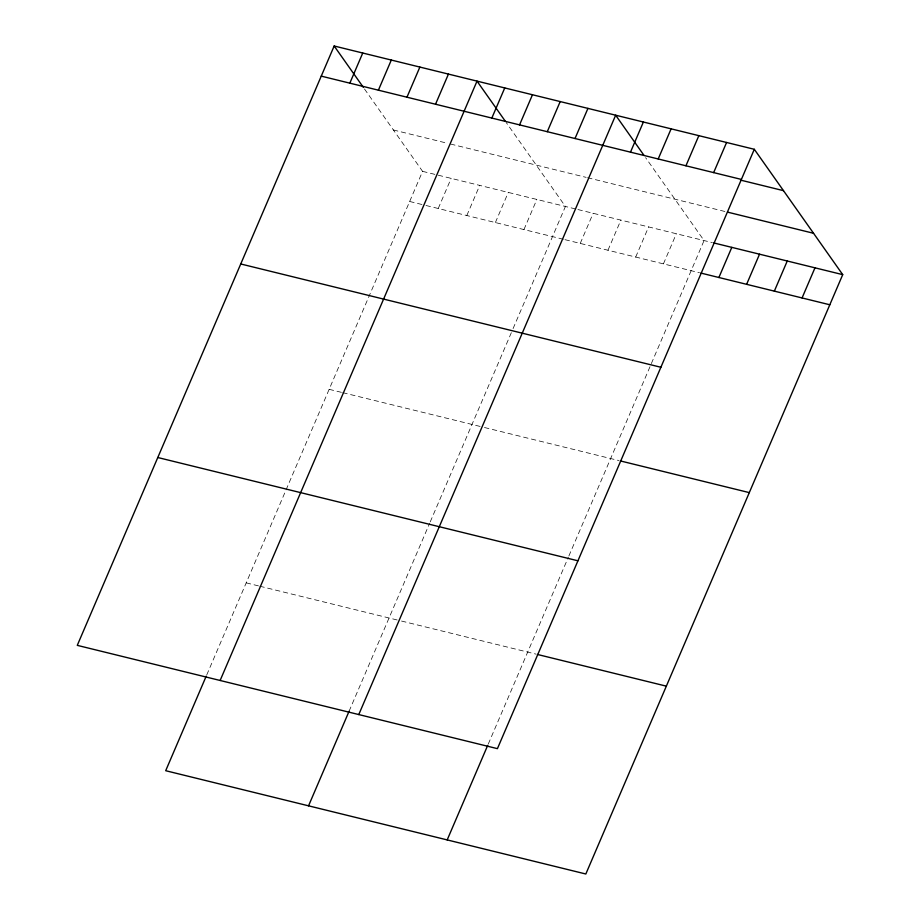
<?xml version="1.0" encoding="UTF-8"?>
<svg xmlns="http://www.w3.org/2000/svg" width="920" height="920" viewBox="0 0 920 920"><rect width="100%" height="100%" fill="white"/><g stroke="black" fill="none" stroke-linecap="round" stroke-linejoin="round"><path stroke-width="0.69" stroke-dasharray="4.6 3.45" d="M206.77 674.866L422.579 171.35L364.113 88.458M438.23 208.506L451.145 178.376M466.808 215.533L479.722 185.403M495.374 222.548L508.288 192.418M523.94 229.574L536.854 199.445M349.071 711.263L429.674 523.192M430.238 521.87L512.532 329.889M513.072 328.601L565.42 206.471L506.195 122.486M580.244 243.42L593.158 213.29M607.97 250.24L620.885 220.11M635.697 257.048L648.611 226.918M663.423 263.867L676.338 233.737M488.267 744.073L568.33 557.278M568.893 555.956L704.064 240.557L645.61 157.665M393.403 129.984L447.822 143.359M450.547 144.037L586.166 177.376M587.547 177.721L726.19 211.807M422.579 171.35L576.518 209.196M577.898 209.541L712.39 242.604M409.664 201.48L424.626 205.16M425.994 205.493L563.603 239.327M564.995 239.671L699.476 272.734M329.153 389.332L341.4 392.334M342.757 392.667L483.092 427.167M484.483 427.512L618.964 460.575M246.203 582.866L258.451 585.879M259.808 586.212L400.142 620.712M401.534 621.046L536.015 654.12"/><path stroke-width="1.38" d="M334.167 46L77.28 645.357L497.421 748.65L754.308 149.293L334.167 46L363.342 87.365M349.83 83.156L362.744 53.026M378.396 90.183L391.31 60.053M406.962 97.198L419.876 67.068M435.528 104.224L448.442 74.094M206.218 676.154L165.692 770.707L585.833 874L842.72 274.643L754.308 149.293M220.133 680.478L477.02 81.121L505.379 121.337M491.832 118.07L504.746 87.94M519.558 124.878L532.473 94.748M547.285 131.698L560.199 101.568M575.023 138.517L587.938 108.387M308.545 805.828L349.071 711.263M358.777 714.564L615.664 115.207L644.023 155.422M630.476 152.156L643.39 122.026M658.202 158.964L671.117 128.834M685.94 165.784L698.844 135.654M713.667 172.603L726.581 142.474M447.189 839.914L487.715 745.349M718.888 277.506L731.803 247.376M746.614 284.326L759.529 254.196M774.341 291.134L787.255 261.004M802.067 297.953L814.982 267.823M321.252 76.13L741.394 179.423M740.496 180.09L783.483 190.658M727.582 212.14L813.544 233.277M713.77 242.937L842.72 274.643M700.856 273.067L829.805 304.773M240.741 263.971L660.882 367.264M620.356 460.92L749.294 492.614M157.791 457.516L577.933 560.797M537.406 654.453L666.344 686.159"/></g></svg>
